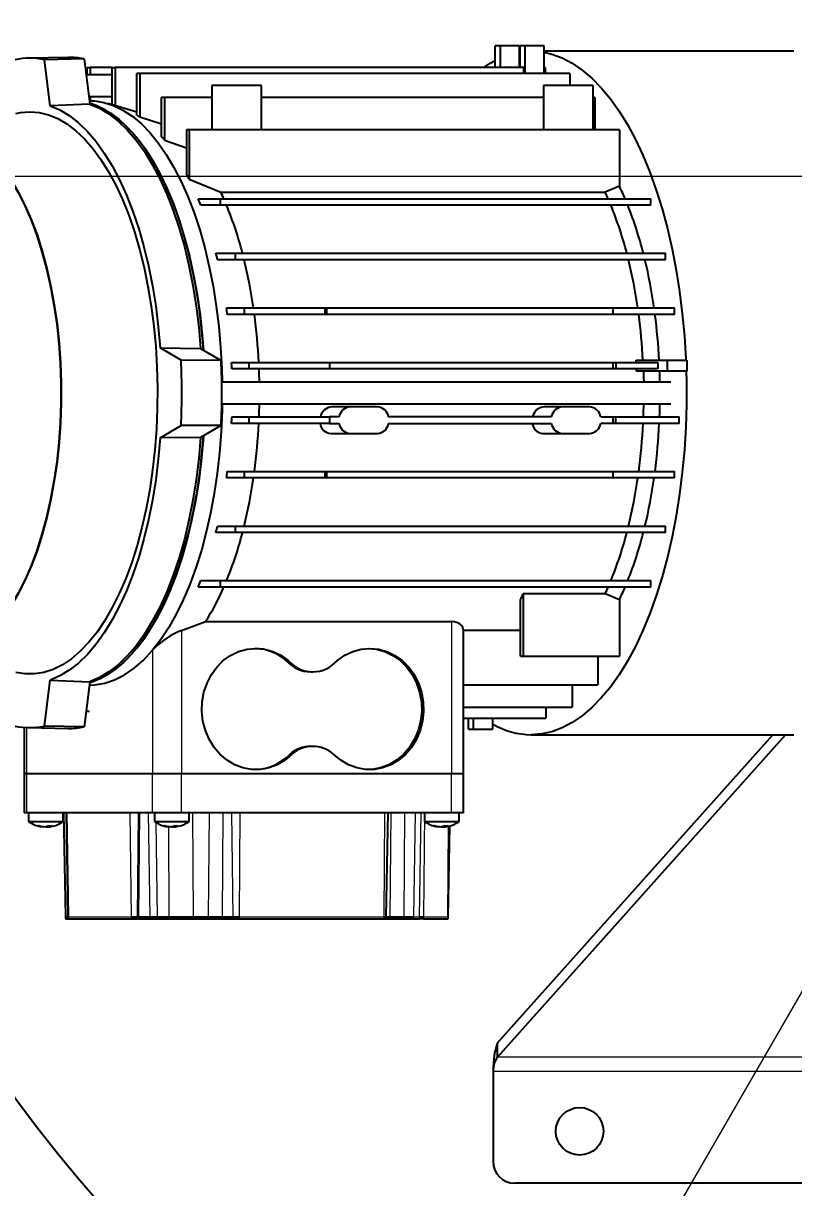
# Paper-space layout 'Лист1' of a CAD drawing. Header units: millimetres. Extents: x 0 to 594, y -1 to 420.
# Drawn here: x 196.12 to 205.02, y 61.29 to 74.74 of the extents above; entities that cross this region are included whole.
import ezdxf

# ---------------------------------------------------------------- set-up
doc = ezdxf.new("R2010")
doc.units = ezdxf.units.MM
doc.linetypes.add('SLD-Осевая', pattern=[19.05, 15.24, -1.27, 1.27, -1.27])
doc.linetypes.add('SLD-Сплошная', pattern=[0])
doc.styles.add('SLDTEXTSTYLE1', font='')
doc.styles.add('SLDTEXTSTYLE2', font='')
doc.styles.get('SLDTEXTSTYLE1').set_extended_font_data('ГОСТ тип А', italic=True)
doc.styles.get('SLDTEXTSTYLE2').set_extended_font_data('ГОСТ тип А')
doc.dimstyles.new('SLDDIMSTYLE2', dxfattribs={"dimtxt": 3.5, "dimasz": 3, "dimexe": 0, "dimexo": 0.0625, "dimgap": 0.875, "dimtad": 0, "dimtih": 1, "dimtoh": 1, "dimdec": 0, "dimlfac": 20, "dimrnd": 1e-09, "dimzin": 12, "dimdsep": 46, "dimtxsty": 'SLDTEXTSTYLE1', "dimsah": 1, "dimcen": 0, "dimadec": 0, "dimazin": 3, "dimtfac": 1, "dimtmove": 0, "dimatfit": 3, "dimfxl": 1, "dimfrac": 2, "dimtolj": 1, "dimtzin": 12, "dimarcsym": 0})
doc.dimstyles.new('SLDDIMSTYLE3', dxfattribs={"dimtxt": 3.5, "dimasz": 3, "dimexe": 0, "dimexo": 0.0625, "dimgap": 0.875, "dimtad": 2, "dimdec": 0, "dimlfac": 20, "dimrnd": 1e-09, "dimzin": 12, "dimdsep": 46, "dimtxsty": 'SLDTEXTSTYLE1', "dimsah": 1, "dimcen": 0.09, "dimadec": 0, "dimazin": 3, "dimtfac": 1, "dimtofl": 0, "dimtmove": 0, "dimatfit": 3, "dimfxl": 1, "dimfrac": 2, "dimtolj": 1, "dimtzin": 12, "dimarcsym": 0})

# ---------------------------------------------------------------- blocks, each defined once
blk = doc.blocks.new('_D_2')
at = {"color": 7, "linetype": 'SLD-Сплошная', "lineweight": 0, "transparency": 16777216}
for p, q in [((170.279, 113.963), (148.273, 113.963)), ((180.609, 103.446), (170.279, 113.963)), ((240.48, 42.49), (180.609, 103.446)), ((240.48, 42.49), (242.582, 40.35))]:
    blk.add_line(p, q, dxfattribs=at)
at = {"color": 7, "linetype": 'SLD-Сплошная', "lineweight": 18, "transparency": 16777216}
for points in [[(180.609, 103.446), (178.863, 105.937), (178.15, 105.236)], [(240.48, 42.49), (242.226, 40), (242.939, 40.7)]]:
    blk.add_solid(points, dxfattribs=at)
at = {"color": 7, "linetype": 'SLD-Сплошная', "lineweight": 18, "transparency": 16777216, "char_height": 3.5, "attachment_point": 1, "style": 'SLDTEXTSTYLE2'}
for s, insert in [('%%c', (148.273, 118.475)), ('1710', (153.376, 118.5)), ('.*', (164.07, 118.5))]:
    blk.add_mtext(s, dxfattribs=dict(at, insert=insert))
blk = doc.blocks.new('_D_3')
at = {"color": 7, "linetype": 'SLD-Сплошная', "lineweight": 0, "transparency": 16777216}
for p, q in [((191.85, 115.349), (276.298, 115.349)), ((275.298, 115.349), (275.298, 30.588)), ((191.85, 30.588), (276.298, 30.588))]:
    blk.add_line(p, q, dxfattribs=at)
at = {"color": 7, "linetype": 'SLD-Сплошная', "lineweight": 18, "transparency": 16777216}
for points in [[(275.298, 115.349), (274.798, 112.349), (275.798, 112.349)], [(275.298, 30.588), (275.798, 33.588), (274.798, 33.588)]]:
    blk.add_solid(points, dxfattribs=at)
at = {"color": 7, "linetype": 'SLD-Сплошная', "lineweight": 18, "transparency": 16777216, "char_height": 3.5, "attachment_point": 1, "rotation": 90, "style": 'SLDTEXTSTYLE2'}
for s, insert in [('*', (270.787, 76.174)), ('1695', (270.787, 65.48))]:
    blk.add_mtext(s, dxfattribs=dict(at, insert=insert))
blk = doc.blocks.new('SW_CENTERMARKSYMBOL_0')
at = {"color": 0, "linetype": 'SLD-Сплошная', "lineweight": 18}
blk.add_line((-0.25, 0), (-134.03, 0), dxfattribs=at)

psp = doc.layouts.new('Лист1')

# ---------------------------------------------------------------- linework, layer by layer
at = {"color": 7, "linetype": 'SLD-Сплошная', "lineweight": 25}
for p, q in [((201.5702, 74.2261), (201.5702, 74.4754)), ((201.627, 74.4754), (201.5702, 74.4754)), ((201.627, 74.4754), (201.627, 74.2261)), ((201.8497, 74.4754), (201.627, 74.4754)), ((201.8497, 74.2261), (201.8497, 74.4754)), ((201.8497, 74.4041), (201.8562, 74.4052)), ((201.8562, 74.2261), (201.8562, 74.4754)), ((201.913, 74.4754), (201.8562, 74.4754)), ((201.913, 74.4754), (201.913, 74.1576)), ((202.1357, 74.4754), (201.913, 74.4754)), ((202.1357, 74.1576), (202.1357, 74.4754)), ((205.0168, 74.4156), (202.1357, 74.4156)), ((196.6383, 74.343), (196.1795, 74.334)), ((196.8242, 74.3249), (196.3665, 74.3156)), ((196.4311, 73.7847), (196.3665, 74.3156)), ((196.8242, 74.3249), (196.8876, 73.8036)), ((196.8592, 74.1576), (196.8446, 74.1576)), ((197.1453, 74.1431), (196.8463, 74.1431)), ((196.8592, 74.1431), (196.8592, 74.2261)), ((196.8592, 74.2261), (196.8933, 74.2261)), ((196.8933, 74.2261), (196.8933, 74.1431)), ((197.1453, 74.2261), (196.8933, 74.2261)), ((197.1453, 73.7962), (197.1453, 74.2261)), ((197.1453, 74.2261), (197.1793, 74.2261)), ((197.1793, 74.2261), (197.1793, 73.7859)), ((201.9016, 74.2261), (197.1793, 74.2261)), ((197.4313, 73.6771), (197.4313, 74.1576)), ((197.4653, 74.1576), (197.4313, 74.1576)), ((197.4653, 74.1576), (197.4653, 73.6549)), ((202.4327, 74.1576), (197.4653, 74.1576)), ((201.9016, 74.1576), (201.9016, 74.2261)), ((202.1467, 74.2261), (202.1357, 74.2261)), ((202.1467, 74.2261), (202.1467, 74.1576)), ((202.4327, 74.1576), (202.4327, 74.0181)), ((198.2962, 74.0181), (198.2962, 73.5046)), ((198.8712, 74.0181), (198.2962, 74.0181)), ((198.8712, 73.5046), (198.8712, 74.0181)), ((202.1276, 74.0181), (202.1276, 73.5046)), ((202.7026, 74.0181), (202.1276, 74.0181)), ((202.7026, 73.5046), (202.7026, 74.0181)), ((196.8767, 73.8931), (197.1453, 73.8931)), ((196.8856, 73.8431), (196.8828, 73.8431)), ((196.8933, 73.8931), (196.8933, 73.8431)), ((197.7513, 73.8811), (197.7173, 73.8811)), ((197.7173, 73.4273), (197.7173, 73.8811)), ((197.7513, 73.8811), (197.7513, 73.3871)), ((198.2962, 73.8811), (197.7513, 73.8811)), ((202.1276, 73.8811), (198.8712, 73.8811)), ((202.7187, 73.8811), (202.7026, 73.8811)), ((202.7187, 73.8811), (202.7187, 73.5046)), ((196.8876, 73.8036), (196.4311, 73.7847)), ((197.4313, 73.7093), (197.0949, 73.8115)), ((197.4653, 73.6549), (197.7173, 73.5754)), ((198.0033, 73.5046), (198.0033, 73.0024)), ((198.0374, 73.5046), (198.0033, 73.5046)), ((198.0374, 73.5046), (198.0374, 72.9363)), ((203.0047, 73.5046), (198.0374, 73.5046)), ((203.0047, 73.5046), (203.0047, 72.8543)), ((197.7513, 73.3871), (198.0033, 73.3001)), ((198.0374, 72.9363), (198.4022, 72.7858)), ((198.4022, 72.7858), (202.8401, 72.7858)), ((203.0047, 72.8543), (202.8401, 72.7858)), ((198.1398, 72.7106), (198.3978, 72.7106)), ((198.3978, 72.6356), (198.1698, 72.6356)), ((198.3978, 72.6356), (198.3978, 72.7106)), ((198.3978, 72.7106), (203.3652, 72.7106)), ((203.3652, 72.6356), (198.3978, 72.6356)), ((203.3652, 72.6356), (203.3652, 72.7106)), ((198.3445, 72.0806), (198.5688, 72.0806)), ((198.5688, 72.0056), (198.5688, 72.0806)), ((198.5688, 72.0806), (203.5361, 72.0806)), ((203.5361, 72.0056), (203.5361, 72.0806)), ((198.5688, 72.0056), (198.3627, 72.0056)), ((203.5361, 72.0056), (198.5688, 72.0056)), ((198.466, 71.4506), (198.674, 71.4506)), ((198.674, 71.3756), (198.674, 71.4506)), ((198.674, 71.4506), (199.6051, 71.4506)), ((199.6051, 71.3756), (199.6051, 71.4506)), ((199.6051, 71.4506), (199.6254, 71.4506)), ((199.6254, 71.3756), (199.6254, 71.4506)), ((199.6254, 71.4506), (202.931, 71.4506)), ((202.931, 71.3756), (202.931, 71.4506)), ((202.931, 71.4506), (203.6414, 71.4506)), ((203.6414, 71.3756), (203.6414, 71.4506)), ((198.674, 71.3756), (198.4761, 71.3756)), ((199.6051, 71.3756), (198.674, 71.3756)), ((199.6254, 71.3756), (199.6051, 71.3756)), ((202.931, 71.3756), (199.6254, 71.3756)), ((203.6414, 71.3756), (202.931, 71.3756)), ((197.9418, 70.8456), (197.7008, 70.9879)), ((197.7008, 70.9879), (198.1683, 70.9828)), ((198.1683, 70.9828), (198.4049, 70.8431)), ((198.4049, 70.8431), (197.9418, 70.8456)), ((198.5248, 70.8206), (198.7254, 70.8206)), ((198.7254, 70.7456), (198.528, 70.7456)), ((198.7254, 70.8206), (198.7254, 70.7456)), ((198.7254, 70.8206), (199.6565, 70.8206)), ((199.6565, 70.7456), (198.7254, 70.7456)), ((199.6565, 70.8206), (199.6565, 70.7456)), ((199.6565, 70.8206), (202.9312, 70.8206)), ((202.9312, 70.7456), (199.6565, 70.7456)), ((202.9312, 70.7456), (202.9312, 70.8206)), ((202.9312, 70.8206), (202.9621, 70.8206)), ((202.9621, 70.7456), (202.9312, 70.7456)), ((202.9621, 70.8206), (202.9621, 70.7456)), ((202.9621, 70.8206), (203.4477, 70.8206)), ((203.4477, 70.7456), (202.9621, 70.7456)), ((203.1957, 70.8456), (203.5609, 70.8456)), ((203.4477, 70.8206), (203.4477, 70.7456)), ((203.5609, 70.7206), (203.5609, 70.8456)), ((203.5609, 70.8456), (203.7836, 70.8456)), ((203.7836, 70.8456), (203.7836, 70.7206)), ((203.5609, 70.7206), (203.2012, 70.7206)), ((203.7836, 70.7206), (203.5609, 70.7206)), ((203.5983, 70.5931), (198.4123, 70.5931)), ((198.4123, 70.3431), (203.5983, 70.3431)), ((199.8974, 70.3056), (199.6844, 70.3056)), ((200.2092, 70.3056), (199.8974, 70.3056)), ((202.3476, 70.3056), (202.1347, 70.3056)), ((202.6595, 70.3056), (202.3476, 70.3056)), ((197.7008, 69.9484), (197.9418, 70.0906)), ((198.4049, 70.0931), (197.9418, 70.0906)), ((198.4049, 70.0931), (198.1683, 69.9534)), ((198.7254, 70.1156), (198.5248, 70.1156)), ((198.528, 70.1906), (198.7254, 70.1906)), ((198.7254, 70.1906), (198.7254, 70.1156)), ((198.7254, 70.1906), (199.6565, 70.1906)), ((199.6565, 70.1156), (198.7254, 70.1156)), ((199.6565, 70.1906), (199.6565, 70.1156)), ((199.7674, 70.1906), (199.6565, 70.1906)), ((199.6565, 70.1156), (199.7674, 70.1156)), ((202.2177, 70.1906), (200.3392, 70.1906)), ((200.3392, 70.1156), (202.2177, 70.1156)), ((202.7894, 70.1906), (202.9312, 70.1906)), ((202.9312, 70.1156), (202.7894, 70.1156)), ((202.9312, 70.1156), (202.9312, 70.1906)), ((202.9312, 70.1906), (202.9621, 70.1906)), ((202.9621, 70.1156), (202.9312, 70.1156)), ((202.9621, 70.1156), (202.9621, 70.1906)), ((202.9621, 70.1906), (203.6927, 70.1906)), ((203.6927, 70.1156), (202.9621, 70.1156)), ((203.6927, 70.1156), (203.6927, 70.1906)), ((198.1683, 69.9534), (197.7008, 69.9484)), ((199.6708, 70.0006), (199.8974, 70.0006)), ((199.8974, 70.0006), (200.2092, 70.0006)), ((202.1211, 70.0006), (202.3476, 70.0006)), ((202.3476, 70.0006), (202.6595, 70.0006)), ((198.4761, 69.5606), (198.674, 69.5606)), ((198.674, 69.4856), (198.674, 69.5606)), ((198.674, 69.5606), (199.6051, 69.5606)), ((199.6051, 69.4856), (199.6051, 69.5606)), ((199.6051, 69.5606), (199.6254, 69.5606)), ((199.6254, 69.4856), (199.6254, 69.5606)), ((199.6254, 69.5606), (202.931, 69.5606)), ((202.931, 69.4856), (202.931, 69.5606)), ((202.931, 69.5606), (203.6414, 69.5606)), ((203.6414, 69.4856), (203.6414, 69.5606)), ((198.674, 69.4856), (198.466, 69.4856)), ((199.6051, 69.4856), (198.674, 69.4856)), ((199.6254, 69.4856), (199.6051, 69.4856)), ((202.931, 69.4856), (199.6254, 69.4856)), ((203.6414, 69.4856), (202.931, 69.4856)), ((198.5688, 68.8556), (198.3445, 68.8556)), ((198.3627, 68.9306), (198.5688, 68.9306)), ((198.5688, 68.8556), (198.5688, 68.9306)), ((198.5688, 68.9306), (203.5361, 68.9306)), ((203.5361, 68.8556), (198.5688, 68.8556)), ((203.5361, 68.8556), (203.5361, 68.9306)), ((198.3978, 68.2256), (198.1398, 68.2256)), ((198.1698, 68.3006), (198.3978, 68.3006)), ((198.3978, 68.2256), (198.3978, 68.3006)), ((198.3978, 68.3006), (203.3652, 68.3006)), ((203.3652, 68.2256), (198.3978, 68.2256)), ((203.3652, 68.2256), (203.3652, 68.3006)), ((201.8602, 67.4296), (201.8602, 68.0779)), ((202.8389, 68.148), (201.8943, 68.148)), ((201.8943, 68.148), (201.8943, 67.4296)), ((203.0036, 68.0796), (202.8389, 68.148)), ((203.0036, 68.0796), (203.0036, 67.4296)), ((197.9483, 67.7258), (198.224, 67.8265)), ((198.224, 67.8265), (201.0668, 67.8265)), ((201.2033, 66.0681), (201.2033, 67.7353)), ((201.8602, 67.7245), (201.2033, 67.7245)), ((199.1787, 67.3793), (199.156, 67.3793)), ((201.8602, 67.4296), (201.8943, 67.4296)), ((201.8943, 67.4296), (203.0036, 67.4296)), ((202.7562, 67.4296), (202.7562, 67.0951)), ((199.4403, 67.2466), (199.463, 67.2466)), ((196.3665, 66.6206), (196.4311, 67.1516)), ((196.4311, 67.1516), (196.8876, 67.1326)), ((196.8876, 67.1326), (196.8242, 66.6113)), ((196.8856, 67.0431), (196.8767, 67.0431)), ((196.8828, 67.0931), (196.8856, 67.0931)), ((201.2033, 67.0951), (202.7562, 67.0951)), ((202.4565, 67.0951), (202.4565, 66.8376)), ((201.2033, 66.8376), (202.4565, 66.8376)), ((202.1546, 66.8376), (202.1546, 66.7111)), ((196.8463, 66.7931), (196.8856, 66.7931)), ((201.2033, 66.7111), (202.1546, 66.7111)), ((201.2604, 66.5852), (201.2604, 66.7111)), ((201.3171, 66.7111), (201.3171, 66.5852)), ((201.5399, 66.7111), (201.5399, 66.5852)), ((196.132, 66.6046), (196.132, 66.0681)), ((196.1795, 66.6023), (196.6383, 66.5933)), ((196.8242, 66.6113), (196.3665, 66.6206)), ((201.2604, 66.5852), (201.3171, 66.5852)), ((201.3171, 66.5852), (201.5399, 66.5852)), ((201.5978, 62.9605), (204.7756, 66.5206)), ((201.5978, 62.7967), (204.9218, 66.5206)), ((201.9866, 66.5206), (205.0168, 66.5206)), ((199.463, 66.3866), (199.4403, 66.3866)), ((199.1964, 66.2938), (199.2191, 66.2938)), ((196.132, 66.0681), (196.132, 65.6181)), ((196.1592, 66.0681), (196.132, 66.0681)), ((197.612, 66.0681), (196.1592, 66.0681)), ((197.9483, 66.0681), (197.612, 66.0681)), ((201.0668, 66.0681), (197.9483, 66.0681)), ((201.2033, 66.0681), (201.0668, 66.0681)), ((201.2033, 65.6181), (201.2033, 66.0681)), ((196.1592, 65.6181), (196.132, 65.6181)), ((197.612, 65.6181), (196.1592, 65.6181)), ((196.182, 65.6181), (196.182, 65.5181)), ((196.182, 65.5181), (196.4728, 65.5181)), ((196.4728, 65.5181), (196.582, 65.5181)), ((196.582, 65.5181), (196.582, 65.6181)), ((196.5853, 65.6181), (196.6062, 64.4181)), ((196.6145, 65.6181), (196.6354, 64.4181)), ((197.9483, 65.6181), (197.612, 65.6181)), ((197.6348, 65.6181), (197.6348, 65.5181)), ((197.6348, 65.5181), (197.9256, 65.5181)), ((197.9256, 65.5181), (198.0348, 65.5181)), ((201.0668, 65.6181), (197.9483, 65.6181)), ((198.0348, 65.5181), (198.0348, 65.6181)), ((200.3122, 64.4181), (200.3332, 65.6181)), ((200.7533, 65.6181), (200.7533, 65.5181)), ((200.7533, 65.5181), (201.0441, 65.5181)), ((201.0441, 65.5181), (201.1533, 65.5181)), ((201.2033, 65.6181), (201.0668, 65.6181)), ((201.1533, 65.5181), (201.1533, 65.6181)), ((196.3484, 65.4571), (196.3484, 65.4599)), ((196.3929, 65.464), (196.3929, 65.4571)), ((196.4156, 65.4702), (196.4156, 65.4571)), ((197.8011, 65.4571), (197.8011, 65.4599)), ((197.8457, 65.464), (197.8457, 65.4571)), ((197.8684, 65.4702), (197.8684, 65.4571)), ((200.9197, 65.4571), (200.9197, 65.4599)), ((200.9642, 65.464), (200.9642, 65.4571)), ((200.9869, 65.4702), (200.9869, 65.4571)), ((201.026, 64.4181), (201.0443, 65.4674)), ((196.6062, 64.4181), (196.6062, 64.3931)), ((196.6062, 64.4181), (196.6312, 64.4181)), ((196.6312, 64.4181), (196.6354, 64.4181)), ((196.6354, 64.4181), (196.6354, 64.3931)), ((196.6354, 64.4181), (196.6413, 64.4181)), ((197.3677, 64.4181), (197.4404, 64.4181)), ((197.4516, 64.4181), (197.5806, 64.4181)), ((197.5806, 64.4181), (197.6675, 64.4181)), ((197.6675, 64.4181), (197.8008, 64.4181)), ((197.8008, 64.4181), (198.0815, 64.4181)), ((198.0815, 64.4181), (198.2562, 64.4181)), ((198.2562, 64.4181), (198.4158, 64.4181)), ((198.4158, 64.4181), (198.5409, 64.4181)), ((198.5409, 64.4181), (198.6114, 64.4181)), ((200.2827, 64.4181), (200.3122, 64.4181)), ((200.3122, 64.3931), (200.3122, 64.4181)), ((200.3122, 64.4181), (200.3535, 64.4181)), ((200.3535, 64.4181), (200.5128, 64.4181)), ((200.5128, 64.4181), (200.6267, 64.4181)), ((200.6943, 64.4181), (200.742, 64.4181)), ((201.026, 64.3931), (201.026, 64.4181)), ((196.6062, 64.3931), (196.6312, 64.3931)), ((196.6312, 64.3931), (196.6354, 64.3931)), ((196.6354, 64.3931), (196.6413, 64.3931)), ((196.6413, 64.3931), (197.3677, 64.3931)), ((197.3677, 64.3931), (197.4404, 64.3931)), ((197.4516, 64.3931), (197.4404, 64.3931)), ((197.4516, 64.3931), (197.5806, 64.3931)), ((197.5806, 64.3931), (197.6675, 64.3931)), ((197.6675, 64.3931), (197.8008, 64.3931)), ((197.8008, 64.3931), (198.0815, 64.3931)), ((198.0815, 64.3931), (198.2562, 64.3931)), ((198.2562, 64.3931), (198.4158, 64.3931)), ((198.4158, 64.3931), (198.5409, 64.3931)), ((198.5409, 64.3931), (198.6114, 64.3931)), ((198.6114, 64.3931), (200.2827, 64.3931)), ((200.2827, 64.3931), (200.3122, 64.3931)), ((200.3122, 64.3931), (200.3535, 64.3931)), ((200.3535, 64.3931), (200.5128, 64.3931)), ((200.5128, 64.3931), (200.6267, 64.3931)), ((200.6267, 64.3931), (200.6943, 64.3931)), ((200.742, 64.3931), (200.6943, 64.3931)), ((200.742, 64.3931), (201.0238, 64.3931)), ((201.026, 64.3931), (201.0238, 64.3931)), ((201.5978, 62.7967), (201.5978, 62.9605)), ((201.5445, 62.6328), (201.5445, 61.591)), ((219.2945, 61.341), (201.7945, 61.341))]:
    psp.add_line(p, q, dxfattribs=at)
at = {"color": 7, "linetype": 'SLD-Осевая', "lineweight": 18}
psp.add_line((210.5445, 72.9681), (187.5195, 33.0877), dxfattribs=at)
at = {"color": 8, "linetype": 'SLD-Сплошная', "lineweight": 18}
for p, q in [((201.0668, 67.8265), (201.0668, 66.0681)), ((197.9483, 67.7258), (197.9483, 66.0681)), ((197.612, 67.4965), (197.612, 66.0681)), ((196.1592, 66.0681), (196.1592, 66.6029)), ((196.1592, 65.6181), (196.1592, 66.0681)), ((197.612, 65.6181), (197.612, 66.0681)), ((197.9483, 65.6181), (197.9483, 66.0681)), ((201.0668, 65.6181), (201.0668, 66.0681)), ((196.6125, 65.6181), (196.6312, 64.4181)), ((196.6227, 65.6181), (196.6413, 64.4181)), ((197.3491, 65.6181), (197.3677, 64.4181)), ((197.4404, 64.4181), (197.4499, 65.6181)), ((197.4611, 65.6181), (197.4516, 64.4181)), ((197.5619, 65.6181), (197.5806, 64.4181)), ((197.6505, 65.5078), (197.6675, 64.4181)), ((198.075, 65.6181), (198.0815, 64.4181)), ((198.2658, 65.6181), (198.2562, 64.4181)), ((198.4253, 65.6181), (198.4158, 64.4181)), ((198.5231, 65.6181), (198.5409, 64.4181)), ((198.6209, 65.6181), (198.6114, 64.4181)), ((200.2922, 65.6181), (200.2827, 64.4181)), ((200.363, 65.6181), (200.3535, 64.4181)), ((200.5223, 65.6181), (200.5128, 64.4181)), ((200.6466, 65.6181), (200.6267, 64.4181)), ((200.6943, 64.4181), (200.7142, 65.6181)), ((200.7515, 65.6181), (200.742, 64.4181)), ((197.7952, 65.4577), (197.8008, 64.4181)), ((201.0238, 64.4181), (201.0321, 65.4643)), ((196.6312, 64.4181), (196.6312, 64.3931)), ((196.6413, 64.4181), (197.3677, 64.4181)), ((196.6413, 64.4181), (196.6413, 64.3931)), ((197.3677, 64.4181), (197.3677, 64.3931)), ((197.4404, 64.3931), (197.4404, 64.4181)), ((197.4404, 64.4181), (197.4516, 64.4181)), ((197.4516, 64.4181), (197.4516, 64.3931)), ((197.5806, 64.4181), (197.5806, 64.3931)), ((197.6675, 64.4181), (197.6675, 64.3931)), ((197.8008, 64.4181), (197.8008, 64.3931)), ((198.0815, 64.4181), (198.0815, 64.3931)), ((198.2562, 64.4181), (198.2562, 64.3931)), ((198.4158, 64.4181), (198.4158, 64.3931)), ((198.5409, 64.4181), (198.5409, 64.3931)), ((198.6114, 64.4181), (198.6114, 64.3931)), ((198.6114, 64.4181), (200.2827, 64.4181)), ((200.2827, 64.4181), (200.2827, 64.3931)), ((200.3535, 64.4181), (200.3535, 64.3931)), ((200.5128, 64.4181), (200.5128, 64.3931)), ((200.6267, 64.4181), (200.6267, 64.3931)), ((200.6267, 64.4181), (200.6943, 64.4181)), ((200.6943, 64.3931), (200.6943, 64.4181)), ((200.742, 64.3931), (200.742, 64.4181)), ((200.742, 64.4181), (201.0238, 64.4181)), ((201.0238, 64.3931), (201.0238, 64.4181)), ((201.0238, 64.4181), (201.026, 64.4181)), ((219.4912, 62.7967), (201.5978, 62.7967)), ((219.5445, 62.6328), (201.5445, 62.6328))]:
    psp.add_line(p, q, dxfattribs=at)
at = {"color": 7, "linetype": 'SLD-Сплошная', "lineweight": 25, "flags": 128}
for points in [[(202.1357, 74.4019), (202.2255, 74.3804), (202.3436, 74.3365), (202.4601, 74.2754), (202.5745, 74.1972), (202.6863, 74.1024), (202.7949, 73.9913), (202.8999, 73.8646), (203.0009, 73.7226), (203.0973, 73.5661), (203.1888, 73.3958), (203.2749, 73.2124), (203.3552, 73.0167), (203.4294, 72.8097), (203.4972, 72.5922), (203.5582, 72.3652), (203.6123, 72.1298), (203.659, 71.8869), (203.6983, 71.6377), (203.73, 71.3832), (203.7538, 71.1247), (203.7698, 70.8633), (203.7706, 70.8456)], [(201.438, 74.2261), (201.5132, 74.2754), (201.5702, 74.3076)], [(196.8856, 73.8431), (196.9412, 73.8409), (197.052, 73.8232), (197.162, 73.7878), (197.2705, 73.7349), (197.377, 73.6649), (197.4808, 73.5781), (197.5816, 73.4749), (197.6787, 73.3558), (197.7716, 73.2216), (197.8599, 73.073), (197.9431, 72.9106), (198.0206, 72.7353), (198.0922, 72.5482), (198.1575, 72.3501), (198.2161, 72.1421), (198.2677, 71.9253), (198.312, 71.7008), (198.3488, 71.4699), (198.3779, 71.2337), (198.3992, 70.9934), (198.4125, 70.7504), (198.4168, 70.5931)], [(196.1951, 73.7157), (196.304, 73.7069), (196.4123, 73.6803), (196.5194, 73.6362), (196.6247, 73.5748), (196.7277, 73.4964), (196.8278, 73.4015), (196.9244, 73.2906), (197.0171, 73.1642), (197.1052, 73.0232), (197.1884, 72.8681), (197.2661, 72.7), (197.3381, 72.5197), (197.4037, 72.3282), (197.4628, 72.1265), (197.5149, 71.9157), (197.5599, 71.6971), (197.5973, 71.4717), (197.6271, 71.2408), (197.6491, 71.0058), (197.6632, 70.7678), (197.6692, 70.5281), (197.6672, 70.2882), (197.6572, 70.0492), (197.6391, 69.8125), (197.6132, 69.5794), (197.5795, 69.3511), (197.5383, 69.1289), (197.4897, 68.9141), (197.4341, 68.7077), (197.3717, 68.511), (197.3029, 68.3249), (197.228, 68.1506), (197.1475, 67.9889), (197.0617, 67.8407), (196.9713, 67.7069), (196.8766, 67.5882), (196.7781, 67.4852), (196.6765, 67.3985), (196.5723, 67.3286), (196.466, 67.2758), (196.3582, 67.2404), (196.2496, 67.2227), (196.1406, 67.2227), (196.0354, 67.2396)], [(196.0354, 73.6966), (196.0862, 73.7069), (196.1951, 73.7157)], [(196.4311, 73.7847), (196.5419, 73.7371), (196.6508, 73.6715), (196.7573, 73.5884), (196.8606, 73.4882), (196.9603, 73.3713), (197.0558, 73.2386), (197.1466, 73.0906), (197.2321, 72.9282), (197.312, 72.7523), (197.3857, 72.5639), (197.4529, 72.364), (197.5131, 72.1536), (197.5662, 71.934), (197.6117, 71.7064), (197.6494, 71.472), (197.6792, 71.232), (197.7008, 70.9879)], [(196.8864, 73.8139), (196.9057, 73.808), (197.0145, 73.7642), (197.1217, 73.7033), (197.2265, 73.6255), (197.3285, 73.5312), (197.4272, 73.4209), (197.522, 73.2953), (197.6124, 73.1549), (197.698, 73.0006), (197.7783, 72.833), (197.853, 72.6531), (197.9215, 72.4617), (197.9836, 72.26), (198.0389, 72.049), (198.0871, 71.8297), (198.1281, 71.6033), (198.1615, 71.371), (198.1873, 71.134), (198.2008, 70.9636)], [(198.2005, 70.9638), (198.1969, 71.014), (198.1751, 71.2529), (198.1455, 71.4877), (198.1083, 71.7171), (198.0637, 71.9401), (198.0119, 72.1553), (197.9531, 72.3618), (197.8878, 72.5584), (197.8162, 72.7441), (197.7387, 72.9179), (197.6557, 73.079), (197.5676, 73.2264), (197.475, 73.3595), (197.3782, 73.4775), (197.2778, 73.5798), (197.1743, 73.6659), (197.0683, 73.7353), (196.9602, 73.7877), (196.8865, 73.8133)], [(196.8876, 73.8036), (196.9995, 73.7562), (197.1095, 73.6905), (197.217, 73.607), (197.3213, 73.5062), (197.422, 73.3885), (197.5184, 73.2547), (197.61, 73.1055), (197.6964, 72.9417), (197.7769, 72.7642), (197.8513, 72.574), (197.9191, 72.3722), (197.9798, 72.1598), (198.0332, 71.9381), (198.079, 71.7082), (198.1169, 71.4715), (198.1467, 71.2293), (198.1683, 70.9828)], [(195.1656, 73.476), (195.1927, 73.4766), (195.2973, 73.4678), (195.4012, 73.4414), (195.5039, 73.3975), (195.6048, 73.3364), (195.7033, 73.2585), (195.7988, 73.1642), (195.8907, 73.0541), (195.9785, 72.9289), (196.0617, 72.7891), (196.1398, 72.6358), (196.2124, 72.4698), (196.279, 72.292), (196.3391, 72.1034), (196.3926, 71.9053), (196.439, 71.6988), (196.4782, 71.485), (196.5097, 71.2653), (196.5336, 71.0409), (196.5495, 70.8131), (196.5575, 70.5834), (196.5575, 70.3529), (196.5495, 70.1231), (196.5336, 69.8953), (196.5097, 69.6709), (196.4782, 69.4512), (196.439, 69.2374), (196.3926, 69.0309), (196.3391, 68.8328), (196.279, 68.6443), (196.2124, 68.4665), (196.1398, 68.3004), (196.0617, 68.1471), (195.9785, 68.0074), (195.8907, 67.8821), (195.7988, 67.772), (195.7033, 67.6777), (195.6048, 67.5998), (195.5039, 67.5388), (195.4012, 67.4949), (195.2973, 67.4685), (195.1927, 67.4596), (195.0901, 67.4681)], [(195.1927, 73.4681), (195.297, 73.4593), (195.4006, 73.433), (195.503, 73.3892), (195.6037, 73.3283), (195.7018, 73.2506), (195.7971, 73.1566), (195.8887, 73.0468), (195.9763, 72.9219), (196.0593, 72.7826), (196.1372, 72.6297), (196.2095, 72.4641), (196.2759, 72.2868), (196.3359, 72.0988), (196.3892, 71.9013), (196.4355, 71.6953), (196.4745, 71.4822), (196.506, 71.2631), (196.5298, 71.0393), (196.5457, 70.8122), (196.5537, 70.583), (196.5537, 70.3532), (196.5457, 70.1241), (196.5298, 69.8969), (196.506, 69.6732), (196.4745, 69.4541), (196.4355, 69.2409), (196.3892, 69.035), (196.3359, 68.8374), (196.2759, 68.6494), (196.2095, 68.4721), (196.1372, 68.3066), (196.0593, 68.1537), (195.9763, 68.0143), (195.8887, 67.8894), (195.7971, 67.7796), (195.7018, 67.6856), (195.6037, 67.6079), (195.503, 67.547), (195.4006, 67.5033), (195.297, 67.4769), (195.1927, 67.4681)], [(203.7751, 70.7206), (203.7778, 70.6), (203.7778, 70.3362), (203.7698, 70.073), (203.7538, 69.8115), (203.73, 69.553), (203.6983, 69.2986), (203.659, 69.0494), (203.6123, 68.8065), (203.5582, 68.571), (203.4972, 68.344), (203.4294, 68.1265), (203.3552, 67.9195), (203.2749, 67.7239), (203.1888, 67.5405), (203.0973, 67.3701), (203.0009, 67.2136), (202.8999, 67.0717), (202.7949, 66.9449), (202.6863, 66.8339), (202.5745, 66.739), (202.4601, 66.6609), (202.3436, 66.5997), (202.2255, 66.5558), (202.1063, 66.5294), (201.9866, 66.5206)], [(203.2816, 70.7206), (203.2837, 70.6545), (203.285, 70.5931)], [(198.4168, 70.3431), (198.415, 70.2612), (198.4041, 70.0176), (198.3853, 69.7764), (198.3586, 69.5388), (198.3242, 69.3061), (198.2822, 69.0795), (198.2328, 68.8602), (198.1763, 68.6494), (198.1131, 68.4481), (198.0434, 68.2575), (197.9676, 68.0785), (197.8862, 67.912), (197.7994, 67.759), (197.7079, 67.6203), (197.612, 67.4965)], [(197.7008, 69.9484), (197.6792, 69.7042), (197.6494, 69.4643), (197.6117, 69.2298), (197.5662, 69.0022), (197.5131, 68.7826), (197.4529, 68.5723), (197.3857, 68.3723), (197.312, 68.1839), (197.2321, 68.008), (197.1466, 67.8457), (197.0558, 67.6977), (196.9603, 67.5649), (196.8606, 67.4481), (196.7573, 67.3478), (196.6508, 67.2647), (196.5419, 67.1992), (196.4311, 67.1516)], [(198.2008, 69.9726), (198.1972, 69.9221), (198.1754, 69.6832), (198.1458, 69.4484), (198.1085, 69.2189), (198.0639, 68.9959), (198.0121, 68.7806), (197.9534, 68.5741), (197.888, 68.3775), (197.8164, 68.1918), (197.7389, 68.0179), (197.6558, 67.8568), (197.5678, 67.7093), (197.4751, 67.5762), (197.3783, 67.4582), (197.2779, 67.3559), (197.1744, 67.2698), (197.0683, 67.2004), (196.9603, 67.148), (196.8864, 67.1224)], [(196.8865, 67.123), (196.9057, 67.1289), (197.0145, 67.1726), (197.1216, 67.2336), (197.2264, 67.3114), (197.3284, 67.4056), (197.427, 67.5158), (197.5218, 67.6414), (197.6122, 67.7818), (197.6978, 67.9362), (197.7781, 68.1037), (197.8527, 68.2836), (197.9213, 68.4749), (197.9833, 68.6765), (198.0386, 68.8875), (198.0869, 69.1068), (198.1278, 69.3331), (198.1613, 69.5654), (198.187, 69.8023), (198.2005, 69.9725)], [(198.1683, 69.9534), (198.1467, 69.707), (198.1169, 69.4647), (198.079, 69.228), (198.0332, 68.9981), (197.9798, 68.7764), (197.9191, 68.5641), (197.8513, 68.3622), (197.7769, 68.172), (197.6964, 67.9945), (197.61, 67.8307), (197.5184, 67.6815), (197.422, 67.5477), (197.3213, 67.4301), (197.217, 67.3292), (197.1095, 67.2457), (196.9995, 67.1801), (196.8876, 67.1326)], [(201.2004, 67.7353), (201.1933, 67.7731), (201.149, 67.8109), (201.097, 67.8248), (201.0668, 67.8265)], [(199.2191, 66.2938), (199.1389, 66.2262), (199.05, 66.174), (198.9549, 66.1384), (198.8559, 66.1204), (198.7557, 66.1204), (198.6567, 66.1384), (198.5616, 66.1741), (198.4728, 66.2263), (198.3926, 66.2939), (198.323, 66.375), (198.266, 66.4675), (198.2229, 66.5692), (198.1949, 66.6772), (198.1827, 66.7889), (198.1866, 66.9014), (198.2065, 67.0117), (198.2419, 67.117), (198.2918, 67.2146), (198.3551, 67.3019), (198.43, 67.3767), (198.5146, 67.4371), (198.6067, 67.4815), (198.704, 67.5087), (198.8039, 67.5181), (198.9039, 67.5094), (199.0014, 67.4828), (199.0937, 67.4391), (199.1787, 67.3793)], [(199.7473, 67.3793), (199.8322, 67.4391), (199.9246, 67.4828), (200.022, 67.5094), (200.122, 67.5181), (200.2219, 67.5087), (200.3192, 67.4815), (200.4114, 67.4371), (200.496, 67.3767), (200.5709, 67.3019), (200.6341, 67.2146), (200.6841, 67.117), (200.7195, 67.0117), (200.7394, 66.9014), (200.7433, 66.7889), (200.731, 66.6772), (200.703, 66.5692), (200.6599, 66.4675), (200.6029, 66.375), (200.5334, 66.2939), (200.4532, 66.2263), (200.3644, 66.1741), (200.2693, 66.1384), (200.1703, 66.1204), (200.07, 66.1204), (199.971, 66.1384), (199.8759, 66.174), (199.7871, 66.2262), (199.7069, 66.2938)], [(200.1087, 67.518), (200.1992, 67.5087), (200.2965, 67.4815), (200.3887, 67.4371), (200.4733, 67.3767), (200.5482, 67.3019), (200.6114, 67.2146), (200.6614, 67.117), (200.6968, 67.0117), (200.7167, 66.9014), (200.7206, 66.7889), (200.7083, 66.6772), (200.6803, 66.5692), (200.6372, 66.4675), (200.5802, 66.375), (200.5107, 66.2939), (200.4305, 66.2263), (200.3417, 66.1741), (200.2466, 66.1384), (200.1476, 66.1204), (200.1087, 66.1182)], [(196.8856, 67.0931), (196.9438, 67.0956), (197.0599, 67.115), (197.175, 67.1538), (197.2883, 67.2118), (197.3994, 67.2885), (197.5075, 67.3836), (197.612, 67.4965)]]:
    psp.add_lwpolyline(points, dxfattribs=at)
at = {"color": 7, "linetype": 'SLD-Осевая', "lineweight": 18}
psp.add_circle((210.5445, 72.9681), 42.7205, dxfattribs=at)
at = {"color": 7, "linetype": 'SLD-Сплошная', "lineweight": 25}
psp.add_circle((202.5445, 61.941), 0.275, dxfattribs=at)
for centre, radius, start, end in [((210.5445, 72.9681), 35, 270, 168.46304), ((210.5445, 72.9681), 18, 270, 168.07161), ((196.1951, 73.5288), 0.8053, 77.71352, 102.28648), ((196.6536, 73.5332), 0.81, 77.83817, 91.0806), ((196.8866, 72.803), 1.0298, 55.8089, 58.06936), ((196.4049, 72.2809), 1.7426, 39.40501, 41.137), ((195.3331, 71.5855), 3.0228, 26.54303, 27.95269), ((195.3905, 71.3732), 3.3265, 23.70617, 25.12902), ((199.8284, 71.3732), 3.3265, 23.70617, 25.12902), ((199.9631, 71.3868), 3.3771, 23.0793, 25.7559), ((194.558, 71.2336), 3.8744, 21.21488, 22.40956), ((194.4246, 70.9883), 4.3664, 14.48766, 22.16523), ((198.8624, 70.9883), 4.3664, 14.48766, 22.16523), ((198.9073, 70.9723), 4.5115, 14.22069, 21.63405), ((193.0262, 70.7471), 5.4829, 13.27015, 14.07676), ((193.0084, 70.6209), 5.8296, 8.18276, 13.74111), ((197.4463, 70.6209), 5.8296, 8.18276, 13.74111), ((197.5064, 70.6162), 5.9571, 8.05157, 13.48737), ((191.8762, 70.5284), 6.6541, 7.31534, 7.96693), ((192.0791, 70.4866), 6.7687, 2.8285, 7.54715), ((196.5284, 70.4878), 6.7571, 3.03534, 7.54978), ((196.5972, 70.4869), 6.8754, 2.99108, 7.4272), ((189.4535, 70.4681), 8.4968, 357.45366, 2.54634), ((189.8963, 70.4681), 8.5169, 357.47644, 2.52356), ((191.2658, 70.4703), 7.2674, 2.17078, 2.76263), ((191.7756, 70.4686), 7.0727, 1.00844, 2.24436), ((196.2101, 70.4718), 6.9956, 2.85787, 3.0629), ((196.1591, 70.4695), 7.0466, 2.04196, 2.24538), ((196.2882, 70.4686), 7.185, 0.99326, 2.01036), ((191.7756, 70.4676), 7.0727, 357.75564, 358.99156), ((196.2139, 70.4676), 7.0722, 357.7556, 358.9916), ((196.291, 70.4676), 7.1822, 357.78976, 359.00681), ((199.6917, 70.1621), 0.1437, 92.91544, 168.55564), ((199.9034, 70.1679), 0.1379, 92.50296, 170.5067), ((200.2032, 70.1679), 0.1379, 9.4933, 87.49704), ((202.142, 70.1621), 0.1437, 92.91544, 168.55564), ((202.3537, 70.1679), 0.1379, 92.50296, 170.5067), ((202.6535, 70.1679), 0.1379, 9.4933, 87.49704), ((191.2658, 70.4659), 7.2674, 357.23737, 357.82922), ((192.0791, 70.4496), 6.7687, 352.45285, 357.1715), ((199.6756, 70.1294), 0.1288, 186.12211, 267.85312), ((199.9034, 70.1384), 0.1379, 189.4933, 267.49704), ((200.2032, 70.1384), 0.1379, 272.50296, 350.5067), ((202.1259, 70.1294), 0.1288, 186.12211, 267.85312), ((202.3537, 70.1384), 0.1379, 189.4933, 267.49704), ((202.6535, 70.1384), 0.1379, 272.50296, 350.5067), ((196.5169, 70.4496), 6.7687, 352.45285, 357.1715), ((196.5899, 70.4502), 6.8828, 352.57401, 357.21377), ((191.8762, 70.4079), 6.6541, 352.03307, 352.68466), ((193.0084, 70.3154), 5.8296, 346.25889, 351.81724), ((197.4463, 70.3154), 5.8296, 346.25889, 351.81724), ((197.5064, 70.32), 5.9571, 346.51263, 351.94843), ((193.0262, 70.1892), 5.4829, 345.92324, 346.72985), ((194.4246, 69.948), 4.3664, 337.83477, 345.51234), ((198.8624, 69.948), 4.3664, 337.83477, 345.51234), ((198.9073, 69.9639), 4.5115, 338.36595, 345.77931), ((210.5445, 72.9681), 18, 193.4934, 270), ((194.558, 69.7026), 3.8744, 337.59044, 338.78512), ((195.8498, 69.3457), 2.8186, 327.386, 336.58558), ((199.8316, 69.5616), 3.323, 334.82394, 336.29435), ((199.9663, 69.548), 3.3736, 334.19798, 336.92164), ((199.0805, 69.4707), 3.1091, 333.38658, 334.82338), ((198.2955, 66.8555), 0.9371, 111.75249, 136.83912), ((198.7789, 66.937), 0.5812, 49.54866, 88.46334), ((199.4448, 67.6273), 0.3807, 220.64945, 269.31645), ((199.463, 67.6199), 0.3724, 220.24526, 319.75474), ((196.1951, 67.4075), 0.8053, 257.71352, 282.28648), ((196.6537, 67.4021), 0.809, 268.91123, 282.17001), ((201.9984, 67.4257), 0.9052, 239.56865, 269.25786), ((199.443, 66.0128), 0.3739, 90.41089, 131.26672), ((199.463, 66.0182), 0.368, 48.49194, 131.50806), ((198.7782, 66.7032), 0.5852, 271.59321, 315.60084), ((210.5445, 72.9681), 35, 191.53696, 270), ((196.382, 65.8054), 0.35, 235.1501, 260.94776), ((196.382, 65.8054), 0.35, 279.05224, 304.8499), ((197.8348, 65.8054), 0.35, 235.1501, 260.94776), ((197.8348, 65.8054), 0.35, 279.05224, 304.8499), ((200.9533, 65.8054), 0.35, 235.1501, 260.94776), ((200.9533, 65.8054), 0.35, 279.05224, 304.8499), ((196.2929, 65.5395), 0.0696, 260.60959, 279.39041), ((196.3711, 65.7371), 0.2809, 251.41242, 265.36257), ((196.3938, 65.7371), 0.2809, 251.41242, 265.36257), ((196.3564, 65.5425), 0.0866, 279.72965, 304.20002), ((196.405, 65.5332), 0.077, 252.58753, 260.94962), ((196.3705, 65.7347), 0.2785, 274.60936, 279.31574), ((196.4274, 65.7363), 0.2664, 265.20344, 274.79656), ((196.401, 65.5425), 0.0866, 279.72965, 304.20002), ((196.3932, 65.7347), 0.2784, 274.6092, 279.05409), ((197.7457, 65.5395), 0.0696, 260.60959, 279.39041), ((197.8239, 65.7371), 0.2809, 251.41242, 265.36257), ((197.8466, 65.7371), 0.2809, 251.41242, 265.36257), ((197.8092, 65.5425), 0.0866, 279.72965, 304.20002), ((197.8578, 65.5332), 0.077, 252.58753, 260.94962), ((197.8233, 65.7347), 0.2785, 274.60936, 279.31574), ((197.8802, 65.7363), 0.2664, 265.20344, 274.79656), ((197.8538, 65.5425), 0.0866, 279.72965, 304.20002), ((197.846, 65.7347), 0.2784, 274.6092, 279.05409), ((200.8642, 65.5395), 0.0696, 260.60959, 279.39041), ((200.9424, 65.7371), 0.2809, 251.41242, 265.36257), ((200.9651, 65.7371), 0.2809, 251.41242, 265.36257), ((200.9277, 65.5425), 0.0866, 279.72965, 304.20002), ((200.9763, 65.5332), 0.077, 252.58753, 260.94962), ((200.9418, 65.7347), 0.2785, 274.60936, 279.31574), ((200.9987, 65.7363), 0.2664, 265.20344, 274.79656), ((200.9723, 65.5425), 0.0866, 279.72965, 304.20002), ((200.9645, 65.7347), 0.2784, 274.6092, 279.05409), ((201.7945, 61.591), 0.25, 180, 270)]:
    psp.add_arc(centre, radius, start, end, dxfattribs=at)
at = {"color": 8, "linetype": 'SLD-Сплошная', "lineweight": 18}
for start, end in [(270, 165.78423), (194.21577, 270)]:
    psp.add_arc((210.5445, 72.9681), 33.5947, start, end, dxfattribs=at)
at = {"color": 7, "linetype": 'SLD-Сплошная', "lineweight": 25}
for major_axis, ratio in [((0, 0.4), 0.3125), ((0, 0.2), 0.625)]:
    psp.add_ellipse((201.6695, 62.6328), major_axis=major_axis, ratio=ratio, start_param=0.6108652, end_param=1.5707963, dxfattribs=at)

# ---------------------------------------------------------------- block references
at = {"color": 7, "linetype": 'SLD-Сплошная', "lineweight": 18}
psp.add_blockref('SW_CENTERMARKSYMBOL_0', (210.5445, 72.9681), dxfattribs=at)

# ---------------------------------------------------------------- dimensions: what is measured, and where the dimension line sits
dim = psp.add_diameter_dim_2p(p1=(180.6089, 103.4461), p2=(240.4801, 42.4902), text='<>.*', dimstyle='SLDDIMSTYLE2', dxfattribs=at)
dim.commit()
dim.dimension.update_dxf_attribs({"geometry": '_D_2', "text_midpoint": (157.7758, 116.7343), "dimtype": 163})
dim = psp.add_linear_dim(base=(275.2983, 30.5877), p1=(191.8496, 115.3486), p2=(191.8496, 30.5877), angle=90, text='<>*', dimstyle='SLDDIMSTYLE3', dxfattribs=at)
dim.commit()
dim.dimension.update_dxf_attribs({"geometry": '_D_3', "text_midpoint": (275.2983, 71.7629), "dimtype": 160})

doc.saveas('drawing.dxf')
